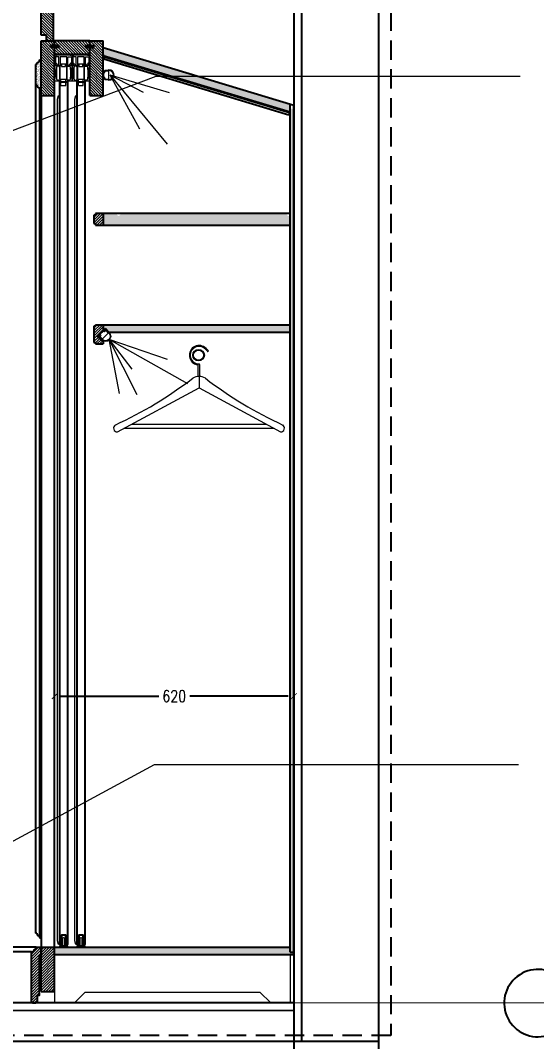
# Model space of a CAD drawing. Header units: inches. Extents: x -12478 to 399182, y -23212 to 525552.
# Drawn here: x 103219 to 104556, y -9170 to -6523 of the extents above; entities that cross this region are included whole.
import ezdxf

# ---------------------------------------------------------------- set-up
doc = ezdxf.new("R2010")
doc.units = ezdxf.units.IN
doc.header["$LTSCALE"] = 1000
doc.header["$MEASUREMENT"] = 0
for name, pattern in [('DASHED', [0.75, 0.5, -0.25]), ('HIDDEN', [0.375, 0.25, -0.125]), ('HIDDEN2', [0.1875, 0.125, -0.0625])]:
    doc.linetypes.add(name, pattern=pattern)
for name, color, linetype, lineweight in [('05 Menuiserie Vue', 4, 'Continuous', 25), ('06 Menuiserie Coupe', 113, 'Continuous', 25), ('08 Aménagements intérieurs', 143, 'Continuous', 18), ('10 Décors et Achures', 54, 'Continuous', 5), ('11 Quincaillerie', 121, 'Continuous', 15), ('13 Miroiterie', 51, 'Continuous', 25), ('CLA-DIM', 8, 'Continuous', 18), ('Electricité', 31, 'Continuous', 20), ('Glass-Mirror', 4, 'Continuous', 0), ('ID-NOTES', 3, 'Continuous', 0), ('SM-I-1-Red', 1, 'Continuous', 9), ('SM-I-8-Gray', 8, 'Continuous', 9)]:
    doc.layers.add(name, color=color, linetype=linetype, lineweight=lineweight)
for name, color, linetype in [('A-DIM', 9, 'Continuous'), ('A-Hidden', 8, 'HIDDEN'), ('CLA-SECTION', 6, 'Continuous'), ('CQ SPOT DETAILS', 40, 'Continuous'), ('Layer1', 1, 'Continuous'), ('Layer3', 3, 'Continuous'), ('Layer7', 8, 'Continuous'), ('WOOD 01', 34, 'Continuous')]:
    doc.layers.add(name, color=color, linetype=linetype)
doc.styles.add('ST-DIM', font='romans.shx', dxfattribs={"width": 0.8})
doc.styles.add('ZZ-Dim All', font='romans.shx', dxfattribs={"width": 0.8})
doc.dimstyles.new('DIM 0200', dxfattribs={"dimscale": 200, "dimtxt": 1, "dimasz": 0.8, "dimexe": 0.5, "dimexo": 1, "dimgap": 0.4, "dimtad": 1, "dimdec": 0, "dimrnd": 10, "dimdsep": 46, "dimtxsty": 'ZZ-Dim All', "dimblk1": 'ARCHTICK', "dimblk2": 'ARCHTICK', "dimsah": 1, "dimcen": 1, "dimdle": 0.5, "dimclrd": 256, "dimclre": 256, "dimclrt": 256, "dimadec": 0, "dimazin": 2, "dimtfac": 1, "dimtdec": 0, "dimtix": 1, "dimtmove": 2, "dimatfit": 2, "dimfxl": 1, "dimfxlon": 1, "dimtolj": 1, "dimtzin": 0, "dimlwd": -1, "dimlwe": -1, "dimarcsym": 0})
doc.dimstyles.new('DIM-100', dxfattribs={"dimscale": 50, "dimtxt": 1.25, "dimasz": 1, "dimexe": 1, "dimexo": 1, "dimgap": 0.6, "dimtad": 1, "dimdec": 0, "dimrnd": 5, "dimdsep": 46, "dimtxsty": 'ZZ-Dim All', "dimblk1": 'ARCHTICK', "dimblk2": 'ARCHTICK', "dimsah": 1, "dimcen": 1, "dimdle": 1, "dimclrd": 256, "dimclre": 8, "dimclrt": 256, "dimazin": 2, "dimtfac": 1, "dimtdec": 0, "dimtix": 1, "dimtmove": 2, "dimatfit": 2, "dimfxl": 0.1, "dimtolj": 1, "dimtzin": 0, "dimlwd": -1, "dimlwe": -1, "dimarcsym": 0})
doc.dimstyles.new('IDS-DIM', dxfattribs={"dimtxt": 3, "dimasz": 1.5, "dimexe": 0.55, "dimexo": 2, "dimgap": 1, "dimtad": 0, "dimdec": 0, "dimzin": 0, "dimdsep": 46, "dimtxsty": 'ST-DIM', "dimblk1": '_ArchTick 11', "dimblk2": '_ArchTick 11', "dimsah": 1, "dimcen": 2.2, "dimdle": 0.0015, "dimclrd": 256, "dimclre": 256, "dimclrt": 3, "dimadec": 1, "dimazin": 0, "dimtfac": 1, "dimtdec": 0, "dimtix": 1, "dimtofl": 0, "dimtmove": 1, "dimatfit": 0, "dimfxl": 1, "dimtolj": 1, "dimtzin": 0, "dimarcsym": 0})
pattern_1 = [(142.5, (-11857.03745026624, -20623.6581752312), (0.1600031295984046, 4.894132373293424), [0, -3.860800000000001, 0, -4.318000000000001, 0, -4.1275]), (172.5, (-11857.03745026624, -20623.6581752312), (-4.495232831380027, 7.168251005683543), [0, -2.0828, 0, -3.4798, 0, -1.3335]), (212.5, (-11853.91325026628, -20623.6581752312), (-7.90992370241458, 0.01437184678545691), [0, -1.269999999999995, 0, -4.571999999999981, 0, -5.968999999999981]), (222.5, (-11853.91325026628, -20623.6581752312), (-7.635564524722972, 2.229293232572162), [0, -0.635, 0, -2.9972, 0, -3.429])]
pattern_2 = [(135, (47751.02420741021, -1.659669470491281), (-3.535533905932738, -3.535533905932738), [])]
pattern_3 = [(142.5, (-30722.41440887614, -20623.65817523122), (0.1600031295984046, 4.894132373293424), [0, -3.860800000000001, 0, -4.318000000000001, 0, -4.1275]), (172.5, (-30722.41440887614, -20623.65817523122), (-4.495232831380027, 7.168251005683543), [0, -2.0828, 0, -3.4798, 0, -1.3335]), (212.5, (-30719.29020887618, -20623.65817523122), (-7.90992370241458, 0.01437184678545691), [0, -1.269999999999995, 0, -4.57199999999998, 0, -5.96899999999998]), (222.5, (-30719.29020887618, -20623.65817523122), (-7.635564524722972, 2.229293232572162), [0, -0.635, 0, -2.9972, 0, -3.429])]
pattern_4 = [(45.00000000000001, (-7924.571735931728, 13120.58165348769), (3.49999999412689, -3.49999999412689), [])]

# ---------------------------------------------------------------- blocks, each defined once
blk = doc.blocks.new('rai Lampes navettes AGA coupe')
at = {"lineweight": 9}
for p, q in [((-12, 4.5), (-12, 13.50000000000728)), ((-12.00000000000728, 13.50000000000728), (12, 13.5)), ((-11, 4.5), (-11, 13.50000000000728)), ((-11, 4.5), (-8, 4.5)), ((-11, 3.5), (-8, 3.5)), ((-7.000000000007276, 1), (-7, 2.5)), ((-6.000000000007276, 0.999999999992724), (-6, 2.499999999992724)), ((-6.000000000007276, 1), (6.000000000007276, 1)), ((-6.000000000007276, 0), (6.000000000007276, 0)), ((6.000000000007276, 0.999999999992724), (6, 2.499999999992724)), ((7.000000000007276, 1), (7, 2.5)), ((8, 4.5), (11, 4.5)), ((8, 3.5), (11, 3.5)), ((11, 4.5), (11, 13.5)), ((12, 4.5), (12, 13.5))]:
    blk.add_line(p, q, dxfattribs=at)
for centre, radius, start, end in [((0, 14.5), 13.5, 0, 180), ((0, 14.5), 12, 0, 180), ((-12.75, 14.5), 0.75, 180, 0), ((-12.38645643484051, 14), 0.6319403263099599, 307.7008981071931, 52.29910189255196), ((-11, 4.5), 1, 180, 270), ((-8, 2.5), 2, 0, 90), ((-8, 2.5), 1, 0, 90), ((-6.000000000007276, 1), 1, 180, 270), ((8, 2.5), 2, 90, 180), ((6.000000000007276, 1), 1, 270, 0), ((8, 2.5), 1, 90, 180), ((11, 4.5), 1, 270, 0), ((12.38645643484051, 14), 0.6319403263099599, 127.7008981074481, 232.2991018928069), ((12.75, 14.5), 0.75, 180, 0)]:
    blk.add_arc(centre, radius, start, end, dxfattribs=at)
blk = doc.blocks.new('Cintre bois')
for p, q in [((16.38116430415357, 15.64427664607683), (20.92517668582923, 11.10026426440072)), ((18.13740012209973, 17.32151023470124), (22.79892111667914, 13.05697579323351)), ((23.68751594146352, 12.24405588163972), (23.69490584494724, 12.23729532044945)), ((2, -55), (2, -24.65140030414295)), ((-2, -55), (-2, -26.78282079303426)), ((0, -55), (0, -85)), ((-211.3606265768153, -199.1838342145757), (0, -85)), ((0, -85), (211.3606261758619, -199.1838342145757)), ((-174.3395144324077, -179.1838342145757), (174.3395141016836, -179.1838342145757)), ((-192.8500705046122, -189.1838342145761), (192.8500701387729, -189.1838342145757))]:
    blk.add_line(p, q)
for centre, radius, start, end in [((0, 0), 25.07987240796891, 43.68188843341473, 261.5056904971437), ((0, 0), 22.65140030414568, 43.68188843341473, 270), ((22.75441454188103, 11.22409184478602), 1.83342422905263, 183.8726458215661, 88.60900201342189), ((-4, -26.78282079303426), 2, 0, 81.50569049714369), ((0, -24.65140030414204), 2, 0, 90), ((-660.6240673825405, 780.239957115512), 1058.691472430528, 294.7508961284412, 307.4826410555069), ((0, -85), 30, 56.88865803964204, 123.111341960358), ((660.6240673825409, 780.2399571155111), 1058.691472430528, 232.5173589444932, 245.2491038715588), ((-211.3606265768153, -189.1838342145757), 10, 123.111341960358, 270), ((211.3606261758619, -189.1838342145757), 10, 270, 56.88865803964204)]:
    blk.add_arc(centre, radius, start, end)
blk = doc.blocks.new('_ArchTick 11')
at = {"color": 0, "linetype": 'ByBlock', "const_width": 0.15}
blk.add_lwpolyline([(-0.5, -0.5), (0.5, 0.5)], dxfattribs=at)
blk = doc.blocks.new('*D787')
at = {"layer": 'CLA-DIM', "lineweight": -2, "transparency": 16777216}
for p, q in [((103307.5435546286, -8905.276512063738), (103307.5435546286, -8269.297625699939)), ((103322.5435546286, -8274.797625699939), (103577.1874068137, -8274.797625699939)), ((103912.4026875701, -8274.797625699939), (103657.7588353851, -8274.797625699939)), ((103927.4026875701, -8905.276512063738), (103927.4026875701, -8269.297625699939))]:
    blk.add_line(p, q, dxfattribs=at)
at = {"layer": 'Defpoints', "color": 0, "transparency": 16777216}
for p in [(103307.5435546286, -8274.797625699939), (103307.5435546286, -8925.276512063738), (103927.4026875701, -8925.276512063738)]:
    blk.add_point(p, dxfattribs=at)
at = {"layer": 'CLA-DIM', "lineweight": -2, "transparency": 16777216, "xscale": 15, "yscale": 15, "zscale": 15, "rotation": 180}
blk.add_blockref('_ArchTick 11', (103307.5435546286, -8274.797625699939), dxfattribs=at)
at = {"layer": 'CLA-DIM', "lineweight": -2, "transparency": 16777216, "xscale": 15, "yscale": 15, "zscale": 15}
blk.add_blockref('_ArchTick 11', (103927.4026875701, -8274.797625699939), dxfattribs=at)
at = {"layer": 'CLA-DIM', "color": 3, "transparency": 16777216, "insert": (103617.4731210994, -8274.797625699939), "char_height": 30, "attachment_point": 5, "style": 'ST-DIM'}
blk.add_mtext('\\A1;620', dxfattribs=at)
blk = doc.blocks.new('H04')
for p, q in [((0.3420343458801653, -0.9591563921542843), (-0.3420343458801653, -0.9591563921542843)), ((-0.3718349475520881, -1.469961189947583), (-0.3187638917670483, -1.469961189947583)), ((0.3787702131176047, -1.469961189947583), (0.3256991573325649, -1.469961189947583)), ((-0.3718349475520881, -2.287162396215138), (-0.3187638917670483, -2.287162396215138)), ((-0.2477225287420879, -3.134169960924282), (-0.2477225287420879, -2.530366129446094)), ((0.254657794308514, -3.134169960924282), (0.254657794308514, -2.530366129446094)), ((0.3787702131176047, -2.287162396215138), (0.3256991573325649, -2.287162396215138)), ((-0.2477225287420879, -3.134169960924282), (0.254657794308514, -3.134169960924282))]:
    blk.add_line(p, q)
blk.add_lwpolyline([(0.3420343458801653, -0.2060923419127505), (-0.3420343458801653, -0.2060923419127505), (-0.3420343458801653, -1.134337291630914), (-0.5352957460791004, -1.134337291630914, 0.414213562373095), (-0.7281071768720722, -1.327148722423942), (-0.7281071768720722, -1.49748190089386), (-0.7729722537151247, -1.49748190089386), (-0.7729722537151247, -2.287162396215138), (-0.7281071768720722, -2.287162396215138), (-0.7281071768720722, -2.400624231473557, 0.414213562373095), (-0.5352957460791004, -2.593435662266586), (-0.4186886576308098, -2.593435662266586), (-0.4186886576308098, -2.6875), (-0.875, -2.6875), (-0.875, 0), (-0.7724059406600645, 0), (-0.7724059406600645, -0.03221824398978868), (-0.6971420044847036, -0.03221824398978868), (-0.6971420044847036, 0), (0.6971420044847036, 0), (0.6971420044847036, -0.03221824398978868), (0.7724059406600645, -0.03221824398978868), (0.7724059406600645, 0), (0.875, 0), (0.875, -2.6875), (0.4186886576308098, -2.6875), (0.4186886576308098, -2.593435662266586), (0.5352957460791004, -2.593435662266586, 0.414213562373095), (0.7281071768720722, -2.400624231473557), (0.7281071768720722, -2.287162396215138), (0.7729722537151247, -2.287162396215138), (0.7729722537151247, -1.49748190089386), (0.7281071768720722, -1.49748190089386), (0.7281071768720722, -1.327148722423942, 0.414213562373095), (0.5352957460791004, -1.134337291630914), (0.3420343458801653, -1.134337291630914), (0.3420343458801653, -0.2060923419127505), (-0.3508298452134113, -0.2060923419127505)], format="xyb")
for points in [[(-0.4627772670819468, -1.09054079805523), (-0.4627772670819468, -0.2060923419127505), (-0.8074917705425833, -0.2060923419127505), (-0.8074917705425833, -0.8643511974742069), (-0.7068452027069725, -0.8643511974742069), (-0.7068452027069725, -0.929694861367949), (-0.8074917705425833, -0.929694861367949), (-0.8074917705425833, -1.09054079805523), (-0.6540057574666207, -1.09054079805523), (-0.6540057574666207, -0.9900120791676272), (-0.5911016094578372, -0.9900120791676272), (-0.5911016094578372, -1.09054079805523), (-0.4627772670819468, -1.09054079805523)], [(-0.1976235972251743, -0.9591563921542843), (-0.1976235972251743, -1.189471014384793), (0.2045588627906909, -1.189471014384793), (0.2045588627906909, -0.9591563921542843)], [(0.4627772670819468, -1.09054079805523), (0.4627772670819468, -0.2060923419127505), (0.8074917705425833, -0.2060923419127505), (0.8074917705425833, -0.8643511974742069), (0.7068452027069725, -0.8643511974742069), (0.7068452027069725, -0.929694861367949), (0.8074917705425833, -0.929694861367949), (0.8074917705425833, -1.09054079805523), (0.6540057574666207, -1.09054079805523), (0.6540057574666207, -0.9900120791676272), (0.5911016094578372, -0.9900120791676272), (0.5911016094578372, -1.09054079805523), (0.4627772670819468, -1.09054079805523)], [(0.2045588627906909, -1.108825193510881), (0.3256991573325649, -1.108825193510881), (0.3256991573325649, -2.530366129446094), (-0.3187638917670483, -2.530366129446094), (-0.3187638917670483, -1.108825193510881), (-0.1976235972251743, -1.108825193510881)]]:
    blk.add_lwpolyline(points)
for points in [[(-0.6987565446070221, -2.429974863738806, 0.9999999999999999), (-0.3718349475520881, -2.429974863738806), (-0.3718349475520881, -1.327148722423914, 0.9999999999999999), (-0.6987565446070221, -1.327148722423914)], [(0.7056918101734482, -2.429974863738806, -0.9999999999999999), (0.3787702131176047, -2.429974863738806), (0.3787702131176047, -1.327148722423914, -0.9999999999999999), (0.7056918101734482, -1.327148722423914)]]:
    blk.add_lwpolyline(points, format="xyb", close=True)
blk = doc.blocks.new('A$C28B527D2')
at = {"layer": 'SM-I-8-Gray'}
blk.add_lwpolyline([(-10.63491283802432, 0), (10.63491283802432, 0), (10.63491283802432, 2.887462714861613), (-10.63491283802432, 2.887462714861613)], close=True, dxfattribs=at)
blk.add_lwpolyline([(-2.998619435849832, 21.65728839091025), (-2.998619435849832, 2.887462714861613), (2.998619435849832, 2.887462714861613), (2.998619435849832, 21.65728839091025, 0.414213562373095), (0.4986194358498324, 24.15728839091025), (-0.4986194358498324, 24.15728839091025, 0.414213562373095)], format="xyb", close=True, dxfattribs=at)
blk = doc.blocks.new('arrow01')
at = {"layer": 'Layer1'}
blk.add_hatch(color=256, dxfattribs=at).paths.add_polyline_path([(7.00772401393624, -44.68237734248396), (1.746229827404022e-10, 2.619344741106033e-09), (-6.218803072697483, -32.36559940699954)])
at = {"layer": 'Layer1', "elevation": 375.8469925919516}
blk.add_lwpolyline([(7.00772401393624, -44.68237734248396), (1.746229827404022e-10, 2.619344741106033e-09), (-6.218803072697483, -32.36559940699954)], close=True, dxfattribs=at)
at = {"layer": 'Layer7'}
blk.add_line((-23.97318460885435, 41.53353686141782), (-23.97318460897077, 77.72446036298061), dxfattribs=at)
blk.add_arc((-87.33236316172406, 2.386514097452164e-09), 87.33236316179232, 43.48997200654155, 0, dxfattribs=at)
blk = doc.blocks.new('_ARCHTICK')
at = {"color": 0, "linetype": 'ByBlock', "const_width": 0.15}
blk.add_lwpolyline([(-0.5, -0.5), (0.5, 0.5)], dxfattribs=at)
blk = doc.blocks.new('*D786')
at = {"layer": 'A-DIM', "color": 8, "linetype": 'HIDDEN2', "transparency": 16777216}
for p, q in [((102107.4853900044, -9120.608153422518), (102107.4853900044, -9896.340899825382)), ((103926.9026875702, -9120.108153450203), (103926.9026875702, -9896.340899825382))]:
    blk.add_line(p, q, dxfattribs=at)
at = {"layer": 'A-DIM', "transparency": 16777216}
blk.add_line((103976.9026875702, -9846.340899825382), (102057.4853900044, -9846.340899825382), dxfattribs=at)
at = {"layer": 'Defpoints', "color": 0, "transparency": 16777216}
for p in [(102107.4853900044, -9070.608153422518, -9.14288986690079e-07), (103926.9026875702, -9070.108153450203, -1.699788323427111e-06), (102107.4853900044, -9846.340899825382)]:
    blk.add_point(p, dxfattribs=at)
at = {"layer": 'A-DIM', "transparency": 16777216, "xscale": 50, "yscale": 50, "zscale": 50, "rotation": 180}
blk.add_blockref('_ARCHTICK', (102107.4853900044, -9846.340899825382), dxfattribs=at)
at = {"layer": 'A-DIM', "transparency": 16777216, "xscale": 50, "yscale": 50, "zscale": 50}
blk.add_blockref('_ARCHTICK', (103926.9026875702, -9846.340899825382), dxfattribs=at)
at = {"layer": 'A-DIM', "color": 3, "transparency": 16777216, "insert": (103017.1940387873, -9786.340899825382), "char_height": 60, "attachment_point": 5, "style": 'ZZ-Dim All'}
blk.add_mtext('\\A1;1820', dxfattribs=at)

msp = doc.modelspace()

# ---------------------------------------------------------------- hatches: boundary and pattern name
at = {"layer": '10 Décors et Achures'}
h = msp.add_hatch(dxfattribs=at)
h.set_pattern_fill('ANSI31', color=256, scale=40, angle=90, style=0)
h.set_pattern_definition(pattern_2)
h.paths.add_polyline_path([(103272.9642699824, -5769.785953004673), (103304.9642699824, -5769.776961331437), (103304.9642699824, -6561.27651206376), (103304.9642699824, -6576.276512063738), (103286.4770055243, -6576.276512063738), (103286.4770055243, -6561.27651206376), (103272.9642699824, -6561.27651206376)])
h = msp.add_hatch(dxfattribs=at)
h.set_pattern_fill('JIS_WOOD', color=256, scale=7, style=0)
h.set_pattern_definition([(135, (-11982.8965832078, -20623.6581752312), (3.49999999412689, 3.49999999412689), [])])
h.paths.add_polyline_path([(103307.5435546288, -6592.77651206373), (103297.0435546288, -6592.77651206373), (103297.0435546288, -6587.77651206373), (103307.5435546288, -6587.77651206373), (103307.5435546288, -6576.276512063738), (103273.0435546288, -6576.276512063745), (103273.0435546288, -6717.27651206373), (103307.5435546288, -6717.27651206373)])
h = msp.add_hatch(dxfattribs=at)
h.set_pattern_fill('ANSI31', color=256, scale=40, angle=90, style=0)
h.set_pattern_definition(pattern_2)
h.paths.add_polyline_path([(103387.4026875704, -6592.776512063731), (103398.4026875704, -6592.77651206373), (103398.4026875704, -6611.276512063709), (103324.0435546288, -6611.276512064102), (103319.0435546288, -6611.276512063738), (103307.5435546288, -6611.276512063738), (103307.5435546288, -6592.776512063731), (103319.0435546288, -6592.776512063731), (103319.0435546288, -6587.77651206373), (103307.5435546288, -6587.77651206373), (103307.5435546288, -6576.276512063738), (103398.4026875704, -6576.276512063767), (103398.4026875704, -6587.77651206373), (103387.4026875704, -6587.776512063731)])
h = msp.add_hatch(dxfattribs=at)
h.set_pattern_fill('JIS_WOOD', color=256, scale=7, style=0)
h.set_pattern_definition([(135, (-11857.03745026625, -20623.65817523075), (3.49999999412689, 3.49999999412689), [])])
h.paths.add_polyline_path([(103398.4026875704, -6592.776512063283), (103409.4026875704, -6592.776512063283), (103409.4026875703, -6587.776512063283), (103398.4026875703, -6587.776512063283), (103398.4026875703, -6576.276512063294), (103433.4026875703, -6576.276512063298), (103433.4026875703, -6717.276512063283), (103398.4026875704, -6717.276512063283)])
at = {"layer": '10 Décors et Achures', "lineweight": 5}
h = msp.add_hatch(dxfattribs=at)
h.set_pattern_fill('AR-SAND', color=256, scale=0.1, style=0)
h.set_pattern_definition(pattern_1)
h.paths.add_polyline_path([(103917.4026875702, -6760.624046317), (103917.4026875702, -6739.723222979515), (103433.4026875704, -6592.830187423449), (103433.4026875704, -6613.731010760941)])
h = msp.add_hatch(dxfattribs=at)
h.set_pattern_fill('AR-SAND', color=256, scale=0.1, style=0)
h.set_pattern_definition([(142.5, (-11982.8965832078, -20623.6581752312), (0.1600031295984046, 4.894132373293424), [0, -3.860800000000001, 0, -4.318000000000001, 0, -4.1275]), (172.5, (-11982.8965832078, -20623.6581752312), (-4.495232831380027, 7.168251005683543), [0, -2.0828, 0, -3.4798, 0, -1.3335]), (212.5, (-11979.77238320784, -20623.6581752312), (-7.90992370241458, 0.01437184678545691), [0, -1.269999999999995, 0, -4.571999999999979, 0, -5.968999999999979]), (222.5, (-11979.77238320784, -20623.6581752312), (-7.635564524722972, 2.229293232572162), [0, -0.635, 0, -2.9972, 0, -3.429])])
edge = h.paths.add_edge_path()
edge.add_line((103257.5435546287, -6637.276512063738), (103261.5435546288, -6637.276512063738))
edge.add_spline(control_points=[(103261.5435546288, -6637.276512063738), (103261.544134275, -6636.177872421558), (103261.5451541405, -6634.244857826259), (103263.3552893316, -6631.67212487329), (103265.9862302716, -6630.888939334644), (103268.1049369575, -6629.348005819662), (103268.4969581598, -6627.207812619698), (103268.5447759274, -6625.967655656434), (103268.5435546288, -6625.276512063738)], knot_values=[0, 0, 0, 0, 3.233156958415868, 5.688616494041536, 8.768504569261712, 11.35307363872554, 13.02198777232188, 15.09594276981166, 15.09594276981166, 15.09594276981166, 15.09594276981166], degree=3, periodic=0)
edge.add_line((103268.5435546288, -6625.276512063738), (103272.5435546288, -6625.276512063738))
edge.add_line((103272.5435546288, -6625.276512063738), (103272.5435546288, -6702.279502215359))
edge.add_line((103272.5435546288, -6702.279502215362), (103268.5435546288, -6702.279502215362))
edge.add_spline(control_points=[(103268.5435546288, -6702.279502215362), (103268.5447759274, -6701.588358622666), (103268.4969581598, -6700.348201659403), (103268.1049369575, -6698.208008459438), (103265.9862302716, -6696.667074944457), (103263.3552893316, -6695.88388940581), (103261.5451541405, -6693.311156452841), (103261.544134275, -6691.378141857542), (103261.5435546288, -6690.279502215362)], knot_values=[0, 0, 0, 0, 2.073954997489786, 3.742869131086126, 6.327438200549953, 9.407326275770128, 11.8627858113958, 15.09594276981166, 15.09594276981166, 15.09594276981166, 15.09594276981166], degree=3, periodic=0)
edge.add_line((103261.5435546288, -6690.279502215362), (103257.5435546287, -6690.279502215362))
edge.add_line((103257.5435546287, -6690.279502215362), (103257.5435546287, -6637.276512063734))
h = msp.add_hatch(dxfattribs=at)
h.set_pattern_fill('AR-SAND', color=256, scale=0.1, style=0)
h.set_pattern_definition(pattern_3)
h.paths.add_polyline_path([(103917.4026875701, -6750.649151244001), (103927.4026875702, -6753.684131317485), (103927.4026875701, -7789.312036275249), (103917.4026875702, -7789.312036275256)])
at = {"layer": '10 Décors et Achures'}
h = msp.add_hatch(dxfattribs=at)
h.set_pattern_fill('JIS_WOOD', color=256, scale=7, angle=90, style=0)
h.set_pattern_definition(pattern_4)
h.paths.add_polyline_path([(103409.4026875704, -7027.77651206373), (103413.4026875704, -7027.77651206373), (103413.4026875704, -7023.77651206373), (103433.4026397011, -7023.77651206373), (103433.4026397011, -7053.77651206373), (103413.4026875704, -7053.77651206373), (103413.4026875704, -7049.77651206373), (103409.4026875704, -7049.77651206373)])
at = {"layer": '10 Décors et Achures', "lineweight": 5}
h = msp.add_hatch(dxfattribs=at)
h.set_pattern_fill('AR-SAND', color=256, scale=0.1, style=0)
h.set_pattern_definition(pattern_1)
edge = h.paths.add_edge_path()
edge.add_line((103917.4026875701, -7053.776512063741), (103917.4026875702, -7027.337971993985))
edge.add_arc((103913.4026397007, -7025.2765120638), 4.500000000232831, 160.5287793666748, 332.7352859876168, ccw=False)
edge.add_line((103909.1599990138, -7023.776512063774), (103477.6452803881, -7023.776512063738))
edge.add_arc((103473.4026397012, -7025.276512063683), 4.499999999759893, -199.4712206354834, 19.471220635483405, ccw=False)
edge.add_line((103469.1599990139, -7023.776512063738), (103433.4026397011, -7023.776512063738))
edge.add_line((103433.4026397011, -7023.776512063738), (103433.4026397011, -7053.776512063738))
edge.add_line((103433.4026397011, -7053.776512063738), (103470.5742125763, -7053.776512063735))
edge.add_arc((103473.402639701, -7057.276512063727), 4.499999999990775, 51.05755873103499, 128.942441268965, ccw=False)
edge.add_line((103476.2310668257, -7053.77651206373), (103910.5742125762, -7053.77651206374))
edge.add_arc((103913.4026397009, -7057.276512063781), 4.50000000000573, 51.057558731665324, 128.9424412683347, ccw=False)
edge.add_line((103916.2310668257, -7053.776512063745), (103917.4026875702, -7053.776512063744))
at = {"layer": '10 Décors et Achures'}
h = msp.add_hatch(dxfattribs=at)
h.set_pattern_fill('JIS_WOOD', color=256, scale=7, angle=90, style=0)
h.set_pattern_definition(pattern_4)
h.paths.add_polyline_path([(103409.4026875703, -7315.776512063811), (103413.4026875703, -7315.776512063811), (103413.4026875703, -7311.776512063811), (103433.4026875703, -7311.776512063811), (103433.4026875703, -7327.392283557787), (103418.8260709089, -7341.968900219214), (103433.4026875704, -7356.545516880713), (103433.4026875703, -7361.776512063811), (103413.4026875703, -7361.776512063811), (103413.4026875703, -7357.776512063811), (103409.4026875703, -7357.776512063811)])
at = {"layer": '10 Décors et Achures', "lineweight": 5}
h = msp.add_hatch(dxfattribs=at)
h.set_pattern_fill('AR-SAND', color=256, scale=0.1, style=0)
h.set_pattern_definition(pattern_1)
h.paths.add_polyline_path([(103917.4026875702, -7330.776512063811), (103917.4026875702, -7311.776512063803), (103433.4026875703, -7311.776512063811), (103433.4026875704, -7327.39228355778), (103438.9786141727, -7321.816356955442), (103447.9387692811, -7330.776512063811)])
h = msp.add_hatch(dxfattribs=at)
h.set_pattern_fill('AR-SAND', color=256, scale=0.1, style=0)
h.set_pattern_definition(pattern_3)
h.paths.add_polyline_path([(103917.4026875701, -7789.312036275256), (103927.4026875702, -7789.312036275249), (103927.4026875701, -8938.276512063738), (103917.4026875702, -8938.276512063738)])
at = {"layer": '10 Décors et Achures'}
h = msp.add_hatch(dxfattribs=at)
h.set_pattern_fill('ANSI31', color=256, scale=40, angle=180, style=0)
h.set_pattern_definition([(225, (47751.02420741021, -1.659669470491281), (3.535533905932737, -3.535533905932738), [])])
edge = h.paths.add_edge_path()
edge.add_line((103272.5435546288, -8947.77798990739), (103267.5435546288, -8947.77798990739))
edge.add_line((103267.5435546288, -8947.77798990739), (103267.5435546288, -9050.899606609675))
edge.add_line((103267.5435546288, -9050.899606609675), (103262.5436145847, -9050.899606609675))
edge.add_line((103262.5436145847, -9050.899606609675), (103262.5436145847, -9070.276794244493))
edge.add_line((103262.5436145847, -9070.276794244493), (103247.5436145847, -9070.276794244493))
edge.add_line((103247.5436145847, -9070.276794244493), (103247.5436145847, -8937.779412340413))
edge.add_line((103247.5436145847, -8937.779412340413), (103252.5436145848, -8937.77941234018))
edge.add_arc((103260.0436145844, -8937.779412340175), 7.499999999534339, 89.99999999733188, 180.0000000000417, ccw=False)
edge.add_line((103260.0436145847, -8930.279412340646), (103260.0436145847, -8925.276512063767))
edge.add_line((103260.0436145847, -8925.276512063767), (103272.5436145847, -8925.276512063767))
edge.add_line((103272.5436145847, -8925.276512063767), (103272.5435546288, -8947.77798990739))
h = msp.add_hatch(dxfattribs=at)
h.set_pattern_fill('JIS_WOOD', color=256, scale=7, angle=90, style=0)
h.set_pattern_definition([(45.00000000000001, (-11982.8965832078, -20623.6581752312), (3.49999999412689, -3.49999999412689), [])])
h.paths.add_polyline_path([(103272.5435546288, -8925.276512063738), (103307.5435546286, -8925.276512063738), (103307.5435546287, -9040.276512063738), (103272.5435546287, -9040.276512063738)])
at = {"layer": '10 Décors et Achures', "lineweight": 5}
h = msp.add_hatch(dxfattribs=at)
h.set_pattern_fill('AR-SAND', color=256, scale=0.1, style=0)
h.set_pattern_definition(pattern_1)
h.paths.add_polyline_path([(103927.4026875701, -8944.276512063738), (103927.4026875701, -8925.27651206373), (103307.5435546287, -8925.276512063767), (103307.5435546286, -8944.276512063767)])

# ---------------------------------------------------------------- linework, layer by layer
at = {"layer": '05 Menuiserie Vue'}
for p, q in [((103272.5435546288, -6717.27651206373, 1.704370693161255e-05), (103272.5435546288, -8925.276512063738, 1.704370693161255e-05)), ((103307.5435546292, -7023.77651206373, 1.704370693161255e-05), (103307.5435546292, -6717.27651206373, 1.704370693161255e-05)), ((103307.5435546286, -8925.276512063738, 1.704370693161255e-05), (103307.5435546292, -7023.77651206373, 1.704370693161255e-05))]:
    msp.add_line(p, q, dxfattribs=at)
at = {"layer": '05 Menuiserie Vue', "lineweight": 5}
for p, q in [((103917.4026875702, -8944.276512063738, 1.704370693161255e-05), (103917.4026875702, -9070.27651206373, 1.704370693161255e-05)), ((103307.5435546287, -9040.276512063738, 1.704370693161255e-05), (103307.5435546287, -9070.276512063738, 1.704370693161255e-05)), ((103358.5435546287, -9070.276512063738, 1.704370693161255e-05), (103386.8278258762, -9041.992240816271, 1.704370693161255e-05)), ((103386.8278258762, -9041.992240816271, 1.704370693161255e-05), (103839.1184163227, -9041.992240816271, 1.704370693161255e-05)), ((103867.4026875702, -9070.27651206373, 1.704370693161255e-05), (103839.1184163227, -9041.992240816271, 1.704370693161255e-05)), ((103307.5435546287, -9070.276512063738, 1.704370693161255e-05), (103358.5435546287, -9070.276512063738, 1.704370693161255e-05)), ((103917.4026875702, -9070.27651206373, 1.704370693161255e-05), (103867.4026875702, -9070.276512063738, 1.704370693161255e-05))]:
    msp.add_line(p, q, dxfattribs=at)
at = {"layer": '06 Menuiserie Coupe'}
for p, q in [((103272.9642699824, -6561.27651206376, 1.704370693161255e-05), (103272.9642699824, -5769.785953004673, 1.704370693161255e-05)), ((103304.9642699824, -6561.27651206376, 1.704370693161255e-05), (103304.9642699824, -5769.776961331437, 1.704370693161255e-05)), ((103286.4770055243, -6561.27651206376, 1.704370693161255e-05), (103272.9642699824, -6561.27651206376, 1.704370693161255e-05)), ((103286.4770055243, -6576.276512063738, 1.704370693161255e-05), (103286.4770055243, -6561.27651206376, 1.704370693161255e-05)), ((103304.9642699824, -6576.276512063738, 1.704370693161255e-05), (103304.9642699824, -6561.27651206376, 1.704370693161255e-05)), ((103272.5435546288, -6717.27651206373, 1.704370693161255e-05), (103272.5435546288, -6576.776512063738, 1.704370693161255e-05)), ((103273.0435546288, -6576.276512063738, 1.704370693161255e-05), (103307.5435546288, -6576.276512063738, 1.704370693161255e-05)), ((103319.0435546288, -6587.77651206373, 1.704370693161255e-05), (103297.0435546288, -6587.77651206373, 1.704370693161255e-05)), ((103297.0435546288, -6592.77651206373, 1.704370693161255e-05), (103297.0435546288, -6587.77651206373, 1.704370693161255e-05)), ((103298.0435546288, -6592.77651206373, 1.704370693161255e-05), (103298.0435546288, -6587.77651206373, 1.704370693161255e-05)), ((103307.5435546288, -6717.27651206373, 1.704370693161255e-05), (103307.5435546288, -6576.276512063738, 1.704370693161255e-05)), ((103307.5435546288, -6610.776512064123, 1.704370693161255e-05), (103307.5435546288, -6576.276512064145, 1.704370693161255e-05)), ((103398.4026875704, -6576.276512064145, 1.704370693161255e-05), (103307.5435546288, -6576.276512064145, 1.704370693161255e-05)), ((103318.0435546288, -6587.77651206373, 1.704370693161255e-05), (103318.0435546288, -6592.77651206373, 1.704370693161255e-05)), ((103319.0435546288, -6587.77651206373, 1.704370693161255e-05), (103319.0435546288, -6592.77651206373, 1.704370693161255e-05)), ((103387.4026875704, -6587.77651206373, 1.704370693161255e-05), (103409.4026875704, -6587.77651206373, 1.704370693161255e-05)), ((103387.4026875704, -6587.77651206373, 1.704370693161255e-05), (103387.4026875704, -6592.77651206373, 1.704370693161255e-05)), ((103388.4026875704, -6587.77651206373, 1.704370693161255e-05), (103388.4026875704, -6592.77651206373, 1.704370693161255e-05)), ((103398.4026875704, -6587.77651206373, 1.704370693161255e-05), (103398.4026875704, -6576.276512063738, 1.704370693161255e-05)), ((103398.4026875704, -6611.276512063738, 1.704370693161255e-05), (103398.4026875704, -6576.276512063738, 1.704370693161255e-05)), ((103398.4026875704, -6717.276512063283, 1.704370693161255e-05), (103398.4026875704, -6576.776512063294, 1.704370693161255e-05)), ((103398.9026875704, -6576.276512063294, 1.704370693161255e-05), (103433.4026875703, -6576.276512063294, 1.704370693161255e-05)), ((103408.4026875704, -6592.77651206373, 1.704370693161255e-05), (103408.4026875704, -6587.77651206373, 1.704370693161255e-05)), ((103409.4026875704, -6592.77651206373, 1.704370693161255e-05), (103409.4026875704, -6587.77651206373, 1.704370693161255e-05)), ((103433.4026875703, -6717.276512063283, 1.704370693161255e-05), (103433.4026875703, -6576.276512063294, 1.704370693161255e-05)), ((103433.4026875703, -6610.776512063676, 1.704370693161255e-05), (103433.4026875703, -6576.276512063701, 1.704370693161255e-05)), ((103319.0435546288, -6592.77651206373, 1.704370693161255e-05), (103297.0435546288, -6592.77651206373, 1.704370693161255e-05)), ((103398.4026875704, -6611.276512064087, 1.704370693161255e-05), (103308.0435546288, -6611.276512064123, 1.704370693161255e-05)), ((103387.4026875704, -6592.77651206373, 1.704370693161255e-05), (103409.4026875704, -6592.77651206373, 1.704370693161255e-05)), ((103398.4026875704, -6610.276512063738, 1.704370693161255e-05), (103398.4026875704, -6592.77651206373, 1.704370693161255e-05)), ((103433.4026875704, -6592.830187423442, 1.704370693161255e-05), (103927.4026875702, -6742.246430431882, 1.704370693161255e-05)), ((103433.4026875704, -6613.731010760934, 1.704370693161255e-05), (103917.4026875702, -6760.112273695911, 1.704370693161255e-05)), ((103261.5435546288, -6637.276512063738, 1.704370693161255e-05), (103257.5435546288, -6637.276512063738, 1.704370693161255e-05)), ((103257.5435546288, -6637.276512063738, 1.704370693161255e-05), (103257.5435546288, -6690.279502215362, 1.704370693161255e-05)), ((103268.5435546288, -6625.276512063738, 1.704370693161255e-05), (103272.5435546288, -6625.276512063738, 1.704370693161255e-05)), ((103261.5435546288, -6690.279502215362, 1.704370693161255e-05), (103257.5435546288, -6690.279502215362, 1.704370693161255e-05)), ((103257.5435546288, -6690.279502215362, 1.704370693161255e-05), (103257.5435546288, -8889.188450727412, 1.704370693161255e-05)), ((103268.5435546288, -6702.279502215362, 1.704370693161255e-05), (103272.5435546288, -6702.279502215362, 1.704370693161255e-05)), ((103268.5435546288, -6702.279502215362, 1.704370693161255e-05), (103268.5435546288, -8901.098465218161, 1.704370693161255e-05)), ((103272.5435546288, -6717.27651206373, 1.704370693161255e-05), (103307.5435546288, -6717.27651206373, 1.704370693161255e-05)), ((103398.4026875703, -6717.276512063283, 1.704370693161255e-05), (103433.4026875703, -6717.276512063283, 1.704370693161255e-05)), ((103917.4026875702, -8938.276512063738, 1.704370693161255e-05), (103917.4026875702, -6739.21145035842, 1.704370693161255e-05)), ((103927.4026875701, -8944.276512063738, 1.704370693161255e-05), (103927.4026875702, -6742.246430431875, 1.704370693161255e-05)), ((103413.4026875704, -7027.77651206373, 1.704370693161255e-05), (103409.4026875704, -7027.77651206373, 1.704370693161255e-05)), ((103409.4026875704, -7027.77651206373, 1.704370693161255e-05), (103409.4026875704, -7049.77651206373, 1.704370693161255e-05)), ((103413.4026875704, -7023.77651206373, 1.704370693161255e-05), (103413.4026875704, -7027.77651206373, 1.704370693161255e-05)), ((103917.4026875702, -7023.776512063774, 1.704370693161255e-05), (103413.4026875704, -7023.77651206373, 1.704370693161255e-05)), ((103433.4026397011, -7023.77651206373, 1.704370693161255e-05), (103433.4026397011, -7053.77651206373, 1.704370693161255e-05)), ((103409.4026875704, -7049.77651206373, 1.704370693161255e-05), (103413.4026875704, -7049.77651206373, 1.704370693161255e-05)), ((103413.4026875704, -7049.77651206373, 1.704370693161255e-05), (103413.4026875704, -7053.77651206373, 1.704370693161255e-05)), ((103413.4026875704, -7053.77651206373, 1.704370693161255e-05), (103917.4026875702, -7053.776512063745, 1.704370693161255e-05)), ((103413.4026875703, -7315.776512063811, 1.704370693161255e-05), (103409.4026875703, -7315.776512063811, 1.704370693161255e-05)), ((103409.4026875703, -7315.776512063811, 1.704370693161255e-05), (103409.4026875703, -7357.776512063811, 1.704370693161255e-05)), ((103413.4026875703, -7311.776512063811, 1.704370693161255e-05), (103413.4026875703, -7315.776512063811, 1.704370693161255e-05)), ((103413.4026875703, -7311.776512063811, 1.704370693161255e-05), (103433.4026875703, -7311.776512063811, 1.704370693161255e-05)), ((103418.8260709089, -7341.968900219199, 1.704370693161255e-05), (103438.9786141727, -7321.816356955427, 1.704370693161255e-05)), ((103433.4026875703, -7311.776512063811, 1.704370693161255e-05), (103433.4026875703, -7327.392283557787, 1.704370693161255e-05)), ((103433.4026875703, -7311.776512063811, 1.704370693161255e-05), (103917.4026875702, -7311.776512063803, 1.704370693161255e-05)), ((103447.9387692811, -7330.776512063811, 1.704370693161255e-05), (103438.9786141727, -7321.816356955413, 1.704370693161255e-05)), ((103447.9387692811, -7330.776512063811, 1.704370693161255e-05), (103917.4026875702, -7330.776512063803, 1.704370693161255e-05)), ((103409.4026875703, -7357.776512063811, 1.704370693161255e-05), (103413.4026875703, -7357.776512063811, 1.704370693161255e-05)), ((103413.4026875703, -7357.776512063811, 1.704370693161255e-05), (103413.4026875703, -7361.776512063811, 1.704370693161255e-05)), ((103433.4026875703, -7356.545516880698, 1.704370693161255e-05), (103418.8260709089, -7341.968900219206, 1.704370693161255e-05)), ((103433.4026875703, -7356.545516880706, 1.704370693161255e-05), (103433.4026875703, -7361.776512063811, 1.704370693161255e-05)), ((103413.4026875703, -7361.776512063811, 1.704370693161255e-05), (103433.4026875703, -7361.776512063811, 1.704370693161255e-05)), ((103257.5435546288, -8836.18546057578, 1.704370693161255e-05), (103257.5435546288, -8889.188450727412, 1.704370693161255e-05)), ((103261.5435546288, -8889.188450727412, 1.704370693161255e-05), (103257.5435546288, -8889.188450727412, 1.704370693161255e-05)), ((103268.5435546288, -8901.188450727404, 1.704370693161255e-05), (103272.5435546288, -8901.188450727404, 1.704370693161255e-05)), ((103272.5435546287, -9040.276512063738, 1.704370693161255e-05), (103272.5435546288, -8925.276512063738, 1.704370693161255e-05)), ((103272.5435546286, -8925.276512063767, 1.704370693161255e-05), (103917.4026875702, -8925.27651206373, 1.704370693161255e-05)), ((103272.5435546287, -9040.276512063738, 1.704370693161255e-05), (103272.5435546288, -8930.276512063803, 1.704370693161255e-05)), ((103307.5435546287, -9040.276512063738, 1.704370693161255e-05), (103307.5435546286, -8925.276512063738, 1.704370693161255e-05)), ((103307.5435546286, -8944.276512063767, 1.704370693161255e-05), (103927.4026875702, -8944.276512063738, 1.704370693161255e-05)), ((103917.4026875702, -8938.276512063738, 1.704370693161255e-05), (103927.4026875701, -8938.276512063738, 1.704370693161255e-05)), ((103272.5435546288, -9040.276512063738, 1.704370693161255e-05), (103307.5435546286, -9040.276512063738, 1.704370693161255e-05)), ((103250.5435546288, -9070.276512063738, 1.704370693161255e-05), (103258.5435546288, -9070.276512063738, 1.704370693161255e-05))]:
    msp.add_line(p, q, dxfattribs=at)
at = {"layer": '06 Menuiserie Coupe', "elevation": 1.704370693161267e-05}
msp.add_lwpolyline([(103272.5435546288, -8947.77798990739), (103267.5435546288, -8947.77798990739), (103267.5435546288, -9050.899606609675), (103262.5436145847, -9050.899606609675), (103262.5436145847, -9070.276794244493), (103247.5436145847, -9070.276794244493), (103247.5436145847, -8937.779412340413), (103252.5436145848, -8937.77941234018, -0.4142135623870892), (103260.0436145847, -8930.279412340646), (103260.0436145847, -8925.276512063767), (103272.5436145847, -8925.276512063767), (103272.5435546288, -8947.77798990739)], format="xyb", dxfattribs=at)
at = {"layer": '06 Menuiserie Coupe'}
for centre, start, end in [((103273.0435546288, -6576.776512063738, 1.704370693161254e-05), 90, 180), ((103398.9026875704, -6576.776512063294, 1.704370693161254e-05), 90, 180), ((103308.0435546288, -6610.776512064123, 1.704370693161252e-05), 180, 270), ((103433.9026875703, -6610.776512063676, 1.704370693161252e-05), 180, 270)]:
    msp.add_arc(centre, 0.5, start, end, dxfattribs=at)
for points in [[(103261.5435546288, -6637.276512063738, 1.704370693161255e-05), (103261.544134275, -6636.177872421558, 1.704370693161255e-05), (103261.5451541405, -6634.244857826259, 1.704370693161255e-05), (103263.3552893316, -6631.67212487329, 1.704370693161255e-05), (103265.9862302716, -6630.888939334644, 1.704370693161255e-05), (103268.1049369575, -6629.348005819662, 1.704370693161255e-05), (103268.4969581598, -6627.207812619698, 1.704370693161255e-05), (103268.5447759274, -6625.967655656434, 1.704370693161255e-05), (103268.5435546288, -6625.276512063738, 1.704370693161255e-05)], [(103261.5435546288, -6690.279502215362, 1.704370693161255e-05), (103261.544134275, -6691.378141857542, 1.704370693161255e-05), (103261.5451541405, -6693.311156452841, 1.704370693161255e-05), (103263.3552893316, -6695.88388940581, 1.704370693161255e-05), (103265.9862302716, -6696.667074944457, 1.704370693161255e-05), (103268.1049369575, -6698.208008459438, 1.704370693161255e-05), (103268.4969581598, -6700.348201659403, 1.704370693161255e-05), (103268.5447759274, -6701.588358622666, 1.704370693161255e-05), (103268.5435546288, -6702.279502215362, 1.704370693161255e-05)], [(103261.5435546288, -8889.188450727412, 1.704370693161255e-05), (103261.544134275, -8890.287090369584, 1.704370693161255e-05), (103261.5451541405, -8892.220104964883, 1.704370693161255e-05), (103263.3552893316, -8894.792837917852, 1.704370693161255e-05), (103265.9862302716, -8895.576023456499, 1.704370693161255e-05), (103268.1049369575, -8897.11695697148, 1.704370693161255e-05), (103268.4969581598, -8899.257150171445, 1.704370693161255e-05), (103268.5447759274, -8900.497307134709, 1.704370693161255e-05), (103268.5435546288, -8901.188450727412, 1.704370693161255e-05)]]:
    msp.add_open_spline(points, degree=3, knots=[0, 0, 0, 0, 3.233156958415868, 5.688616494041536, 8.768504569261712, 11.35307363872554, 13.02198777232188, 15.09594276981166, 15.09594276981166, 15.09594276981166, 15.09594276981166], dxfattribs=at)
at = {"layer": '10 Décors et Achures'}
for p, q in [((103450.1912670009, -6663.855788895122, 1.704370693161255e-05), (103527.6531581406, -6803.850489274035, 1.704370693161255e-05)), ((103450.1912670009, -6663.855788895122, 1.704370693161255e-05), (103599.0638331593, -6844.085276347894, 1.704370693161255e-05)), ((103450.1912670009, -6663.855788895122, 1.704370693161255e-05), (103537.1980720549, -6708.516345574364, 1.704370693161255e-05)), ((103450.1912670009, -6663.855788895122, 1.704370693161255e-05), (103604.1973236935, -6710.117406375608, 1.704370693161255e-05)), ((103450.1912670009, -6663.855788895122, 1.704370693161255e-05), (103527.6531581406, -6803.850489274035, 1.704370693161255e-05)), ((103450.1912670009, -6663.855788895122, 1.704370693161255e-05), (103599.0638331593, -6844.085276347894, 1.704370693161255e-05)), ((103450.1912670009, -6663.855788895122, 1.704370693161255e-05), (103537.1980720549, -6708.516345574364, 1.704370693161255e-05)), ((103450.1912670009, -6663.855788895122, 1.704370693161255e-05), (103604.1973236935, -6710.117406375608, 1.704370693161255e-05)), ((103447.9682065326, -7349.19072562618, 1.704370693161255e-05), (103599.4019099701, -7400.830769935998, 1.704370693161255e-05)), ((103447.9682065326, -7349.19072562618, 1.704370693161255e-05), (103651.5659017664, -7464.054504066266, 1.704370693161255e-05)), ((103447.9682065326, -7349.19072562618, 1.704370693161255e-05), (103507.2312617552, -7426.989438560795, 1.704370693161255e-05)), ((103447.9682065326, -7349.19072562618, 1.704370693161255e-05), (103474.8591502247, -7490.577400028666, 1.704370693161255e-05)), ((103447.9682065326, -7349.19072562618, 1.704370693161255e-05), (103520.5877552654, -7492.663384665295, 1.704370693161255e-05))]:
    msp.add_line(p, q, dxfattribs=at)
at = {"layer": '11 Quincaillerie'}
for radius in [15, 15, 13]:
    msp.add_circle((103680.4026875704, -7390.776512063811, 1.704370693161255e-05), radius, dxfattribs=at)
at = {"layer": '13 Miroiterie'}
for p, q in [((103435.8116740453, -6617.790654242435, 1.704370693161255e-05), (103434.6500049476, -6621.618254653582, 1.704370693161255e-05)), ((103437.0589914225, -6617.124171414082, 1.704370693161255e-05), (103435.8116740453, -6617.790654242435, 1.704370693161255e-05)), ((103437.0589914225, -6617.124171414082, 1.704370693161255e-05), (103916.2448384458, -6762.044348513595, 1.704370693161255e-05)), ((103435.3164877759, -6622.865572030805, 1.704370693161255e-05), (103434.6500049476, -6621.618254653589, 1.704370693161255e-05)), ((103435.3164877759, -6622.865572030762, 1.704370693161255e-05), (103914.5023347993, -6767.785749130311, 1.704370693161255e-05)), ((103915.7496521765, -6767.119266301965, 1.704370693161255e-05), (103914.5023347993, -6767.785749130326, 1.704370693161255e-05)), ((103915.7496521765, -6767.119266301965, 1.704370693161255e-05), (103916.9113212742, -6763.291665890803, 1.704370693161255e-05)), ((103916.9113212742, -6763.291665890803, 1.704370693161255e-05), (103916.2448384458, -6762.044348513595, 1.704370693161255e-05))]:
    msp.add_line(p, q, dxfattribs=at)
at = {"layer": 'A-Hidden', "linetype": 'DASHED', "lineweight": 0, "ltscale": 10}
msp.add_line((106141.7010477321, -9070.608153450166, 2.166602152856267e-05), (101659.1323630647, -9070.108153328982, 1.405980821024063e-05), dxfattribs=at)
at = {"layer": 'CLA-SECTION', "ltscale": 10}
msp.add_line((103304.9642699824, -6576.276512063738, 1.704370693161255e-05), (103304.9642699824, -6561.27651206376, 1.704370693161254e-05), dxfattribs=at)
at = {"layer": 'CQ SPOT DETAILS', "color": 8}
for p, q in [((103260.0436145847, -8925.276512063767, 1.704370693161267e-05), (102166.566553682, -8925.276512063767, 1.704370693161267e-05)), ((103247.5436145847, -8937.779412340413, 1.704370693161267e-05), (102166.5665540037, -8937.779412340413, 1.704370693161267e-05))]:
    msp.add_line(p, q, dxfattribs=at)
at = {"layer": 'CQ SPOT DETAILS', "linetype": 'DASHED', "ltscale": 0.1}
msp.add_lwpolyline([(103093.8908547629, -6274.684789439299), (104178.6335417613, -6274.684789439299), (104178.6276601169, -9154.953630490378), (103093.8849731186, -9154.953630490378)], close=True, dxfattribs=at)
at = {"layer": 'Glass-Mirror', "lineweight": 0, "elevation": 1.704370693161255e-05}
for points in [[(103314.7685546288, -8908.793516300622), (103314.7685546288, -6727.27651206373), (103317.7685546288, -6717.27651206373), (103320.7685546288, -6717.27651206373), (103320.7685546288, -8918.793516300622), (103317.7685546288, -8918.793516300622)], [(103359.804656848, -8908.793516300622), (103359.804656848, -6727.27651206373), (103362.804656848, -6717.27651206373), (103365.804656848, -6717.27651206373), (103365.804656848, -8918.793516300622), (103362.804656848, -8918.793516300622)]]:
    msp.add_lwpolyline(points, close=True, dxfattribs=at)
at = {"layer": 'Layer1'}
for p, q in [((103926.9098590229, -9070.108153301238, 1.459161034681358e-05), (101815.4034640246, -9070.608153422518, 2.18739672113627e-05)), ((103926.9098590229, -9090.108153301293, 1.45916103468136e-05), (101815.6253888134, -9090.608153422576, 2.18739672113627e-05))]:
    msp.add_line(p, q, dxfattribs=at)
at = {"layer": 'Layer3'}
for p, q in [((104147.0292046054, -4720.108153301191, 1.400428492142273e-05), (104147.0292046055, -9370.10815330125, 1.400428492142273e-05)), ((103926.9098590229, -4920.108153301198, 1.400428492142273e-05), (103926.9098590229, -9170.108153301198, 1.400428492142273e-05)), ((103946.9098590229, -4920.108153301195, 1.400428492142273e-05), (103946.9098590229, -9170.108153301195, 1.400428492142273e-05)), ((104147.0292046055, -9170.108153301191, 1.404777820643202e-05), (101750.0951597213, -9170.608153422518, 2.000935155137025e-05))]:
    msp.add_line(p, q, dxfattribs=at)
at = {"layer": 'WOOD 01', "elevation": 1.704370693161255e-05}
for points in [[(103325.7685546288, -8918.793516300673), (103320.7685546288, -8918.793516300673), (103320.7685546288, -6681.753402637714), (103340.7685546288, -6681.753402637714), (103340.7685546288, -8918.793516300673), (103335.7685546288, -8918.793516300673)], [(103370.804656848, -8918.793516300673), (103365.804656848, -8918.793516300673), (103365.804656848, -6681.753402637714), (103385.804656848, -6681.753402637714), (103385.804656848, -8918.793516300673), (103380.804656848, -8918.793516300673)], [(103325.7685546288, -8918.793516300673), (103325.7685546288, -8893.293516300673), (103335.7685546288, -8893.293516300673), (103335.7685546288, -8918.793516300673)], [(103370.804656848, -8918.793516300673), (103370.804656848, -8893.293516300673), (103380.804656848, -8893.293516300673), (103380.804656848, -8918.793516300673)]]:
    msp.add_lwpolyline(points, dxfattribs=at)

# ---------------------------------------------------------------- block references
at = {"layer": '08 Aménagements intérieurs'}
msp.add_blockref('Cintre bois', (103681.6255954793, -7390.776512063811, 1.704370693161255e-05), dxfattribs=at)
msp.add_blockref('Cintre bois', (103681.6255954793, -7390.776512063811, 1.704370693161255e-05), dxfattribs=at)
at = {"layer": 'Electricité', "rotation": 270}
msp.add_blockref('rai Lampes navettes AGA coupe', (103433.4026875704, -6664.276512063738, 1.704370693161255e-05), dxfattribs=at)
msp.add_blockref('rai Lampes navettes AGA coupe', (103433.4026875704, -6664.276512063738, 1.704370693161255e-05), dxfattribs=at)
at = {"layer": 'Electricité', "xscale": -1, "rotation": 224.9999999995672}
msp.add_blockref('rai Lampes navettes AGA coupe', (103429.0090818388, -7331.785889289287, 1.704370693161255e-05), dxfattribs=at)
at = {"layer": 'Layer3'}
msp.add_blockref('arrow01', (104646.8377225845, -9070.608153454474, -751.6939649813995), dxfattribs=at)
at = {"layer": 'SM-I-1-Red', "xscale": 25.4, "yscale": 25.4, "zscale": 25.4}
for p in [(103330.2685546288, -6611.959788123055, 1.704370693161255e-05), (103375.304656848, -6611.959788123055, 1.704370693161255e-05)]:
    msp.add_blockref('H04', p, dxfattribs=at)
at = {"layer": 'SM-I-8-Gray'}
for p in [(103330.7685546288, -8925.318516300675, 1.704370693161255e-05), (103375.804656848, -8925.318516300675, 1.704370693161255e-05)]:
    msp.add_blockref('A$C28B527D2', p, dxfattribs=at)

# ---------------------------------------------------------------- dimensions: what is measured, and where the dimension line sits
at = {"layer": 'A-DIM'}
dim = msp.add_linear_dim(base=(102107.4853900044, -9846.340899825382, 2.27818196018138e-05), p1=(103926.9026875702, -9070.108153450203, 2.108203127838669e-05), p2=(102107.4853900044, -9070.608153422518, 2.186753061512372e-05), angle=180, dimstyle='DIM-100', override={"dimtxt": 1.2, "dimclrt": 3}, dxfattribs=at)
dim.commit()
dim.dimension.update_dxf_attribs({"geometry": '*D786', "text_midpoint": (103017.1940387873, -9786.340899825382, 2.27818196018138e-05)})
at = {"layer": 'CLA-DIM'}
dim = msp.add_linear_dim(base=(103307.5435546286, -8274.797625699939, 1.704370693161255e-05), p1=(103927.4026875701, -8925.276512063738, 1.704370693161255e-05), p2=(103307.5435546286, -8925.276512063738, 1.704370693161255e-05), angle=180, dimstyle='IDS-DIM', override={"dimscale": 0, "dimtix": 1, "dimtofl": 0, "dimtmove": 1, "dimatfit": 0}, dxfattribs=at)
dim.commit()
dim.dimension.update_dxf_attribs({"geometry": '*D787', "text_midpoint": (103617.4731210994, -8274.797625699939, 1.704370693161255e-05)})

# ---------------------------------------------------------------- leaders
at = {"layer": 'ID-NOTES'}
for points in [[(103042.674174266, -6866.552190660734, 751.6940045798485), (103570.6594139617, -6667.450457310326, 751.6940045798485), (104513.3030141613, -6667.45045731032, 751.6940045798485)], [(102547.5573120806, -9004.028103292454, 751.6940045798485), (103566.535519775, -8451.716273290138, 751.6940045798485), (104509.1791199746, -8451.716273290132, 751.6940045798485)]]:
    msp.add_leader(points, dimstyle='DIM 0200', override={"dimasz": 0.2, "dimtad": 0, "dimclrd": 8}, dxfattribs=at)

doc.saveas('drawing.dxf')
